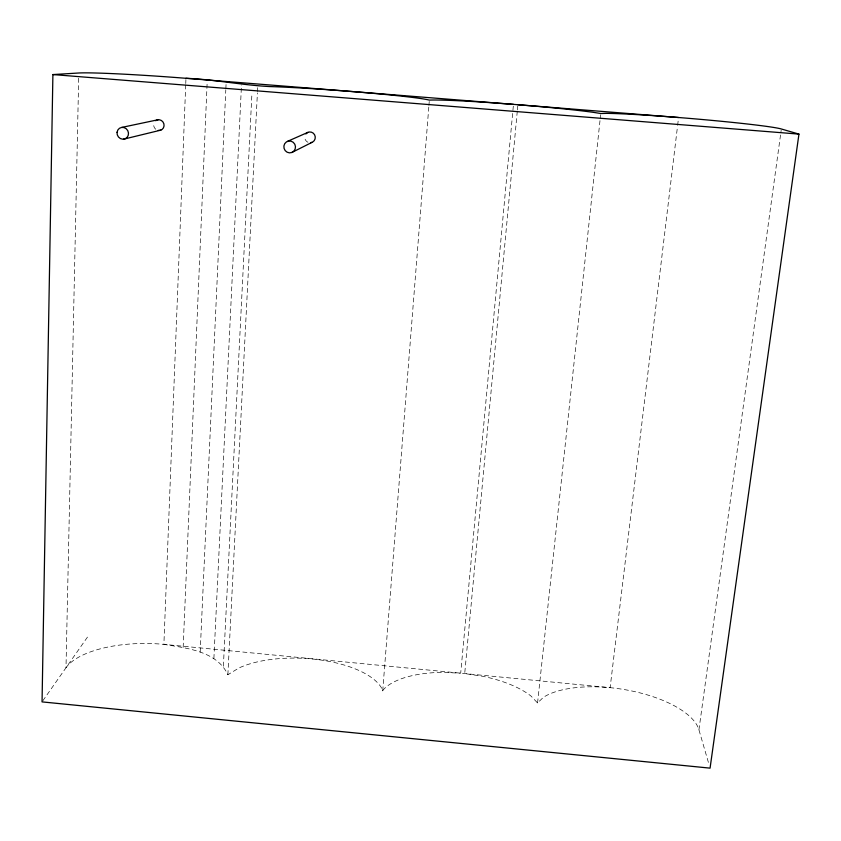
<?xml version="1.0" encoding="UTF-8"?>
<svg xmlns="http://www.w3.org/2000/svg" width="841" height="841" viewBox="0 0 841 841"><rect width="100%" height="100%" fill="white"/><g stroke="black" fill="none" stroke-linecap="round" stroke-linejoin="round"><path stroke-width="0.63" stroke-dasharray="4.21 3.15" d="M78.676 78.245L65.997 667.733A82.691 33.892 0.2 0 1 163.89 644.374L610.124 687.675L677.478 126.623M185.703 84.857L163.89 644.374C186.607 648.106 216.978 651.165 227.869 674.734L238.939 667.975A82.145 34.649 3 0 1 322.65 660.29A82.145 34.649 3 0 1 382.592 690.083L382.708 690.913L383.275 689.809A82.534 34.933 6.1 0 1 442.461 672.38L460.7 673.178L513.473 104.368M185.756 83.543L185.914 79.611M183.159 647.318L207.201 81.409M200.179 652.122L225.809 89.777M225.872 88.473L226.05 84.542M213.887 658.545L241.483 84.952M223.37 666.23L251.953 93.036M227.869 674.734L257.409 92.941M257.472 91.627L257.672 87.695M382.708 690.913L428.826 106.712M428.931 105.398L429.236 101.467M517.278 111.264L464.705 673.567L482.85 676.301A82.534 34.933 6.1 0 1 531.081 696.127L537.557 702.971L543.244 697.431A83.984 34.838 8.9 0 1 631.623 690.945A83.984 34.838 8.9 0 1 698.934 729.799L708.637 763.197M517.404 109.95L517.772 106.029M537.557 702.971L600.064 120.032M600.201 118.728L600.621 114.818M677.636 125.32L678.414 118.812M698.934 729.799L781.173 130.292M42.796 700.826L87.559 636.973M307.932 142.255A5.403 5.246 70.8 0 1 304.799 136.473M155.743 129.241A5.435 5.151 62.9 0 1 154.04 122.87"/><path stroke-width="1.26" d="M678.571 117.509L185.966 78.297A91.637 3.353 4.1 0 0 78.781 72.999L52.899 74.565L42.05 701.888L710.067 768.138L798.95 134.108L781.352 128.988A93.214 3.459 4.8 0 0 702.603 119.538A93.214 3.459 4.8 0 0 606.403 113.367L600.758 113.514L592.916 112.273A91.532 3.459 4.6 0 0 538.03 106.418L517.888 104.726M291.838 152.494A5.982 5.792 67.7 0 0 293.267 142.329A5.982 5.792 67.7 0 0 283.911 145.945A5.982 5.792 67.7 0 0 291.838 152.494L311.958 142.392M287.496 141.351L308.069 132.3M123.595 139.186L160.904 130.124M121.913 127.38L158.14 119.737M513.473 104.368L493.415 102.865A91.532 3.459 4.6 0 0 429.877 100.09L429.152 100.068A91.059 3.427 4.3 0 0 361.146 92.3A91.059 3.427 4.3 0 0 269.572 86.56C241.703 85.109 214.003 79.401 185.966 78.297M52.899 74.565L798.95 134.108M305.882 133.929A5.403 5.246 70.8 0 1 314.608 134.802A5.403 5.246 70.8 0 1 310.623 142.707M155.659 120.715A5.435 5.151 62.9 0 1 163.89 123.869A5.435 5.151 62.9 0 1 158.234 130.387M117.046 132.3A6.013 5.677 61 0 0 125.036 138.839A6.013 5.677 61 0 0 126.192 128.705A6.013 5.677 61 0 0 117.046 132.3"/></g></svg>
